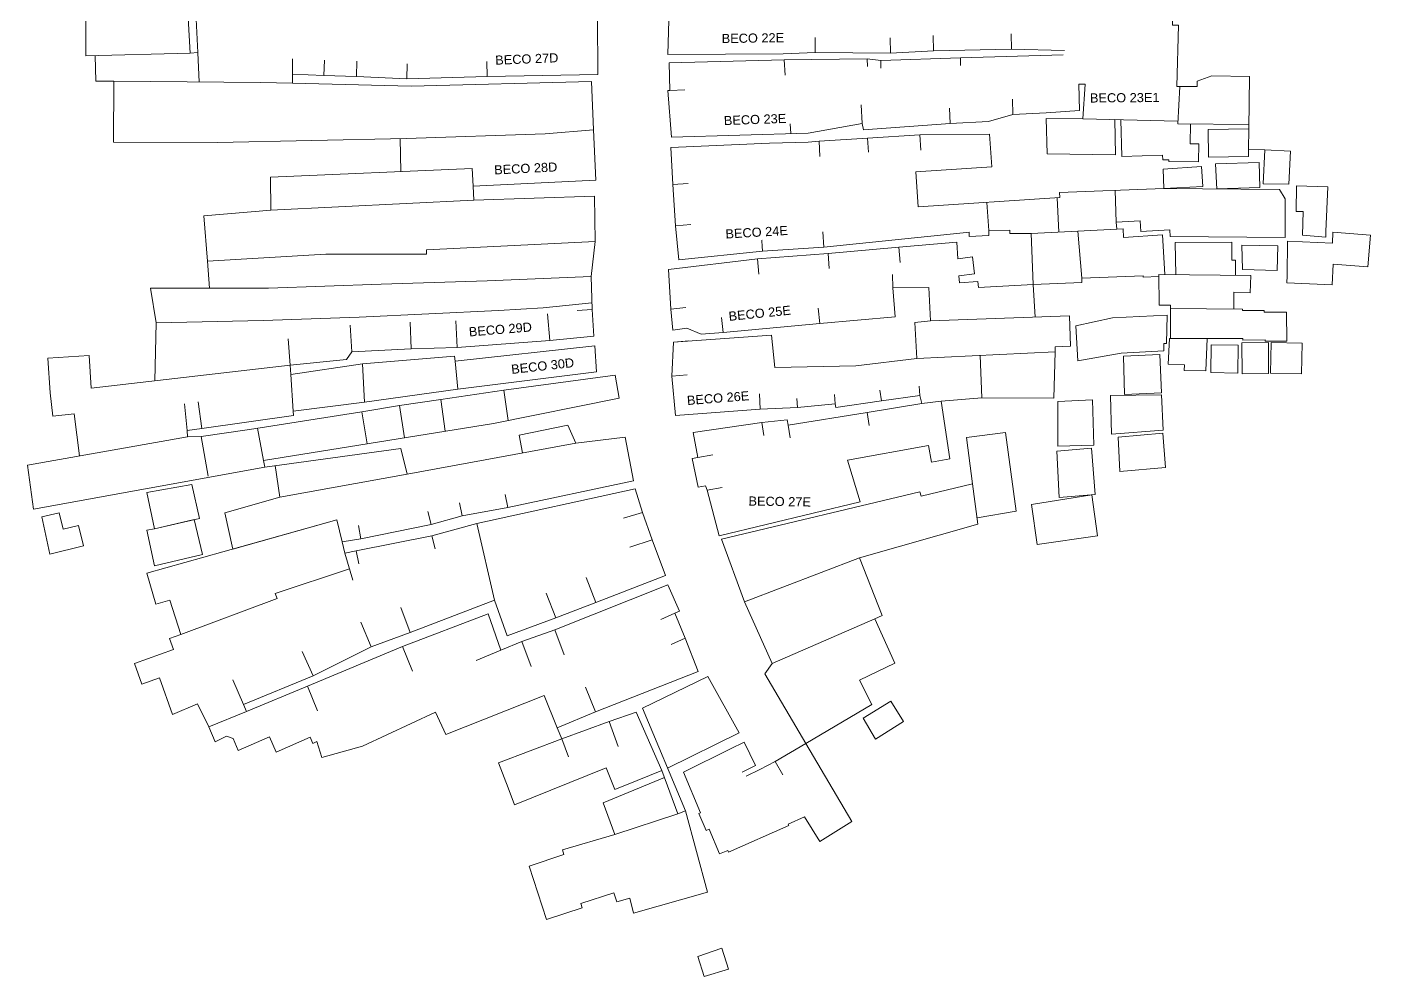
# Model space of a CAD drawing. Extents: x 359101 to 359770, y 7352318 to 7353133.
# Drawn here: x 359197.6 to 359377.7, y 7352318.4 to 7352443.1 of the extents above; entities that cross this region are included whole.
import ezdxf
from ezdxf.enums import TextEntityAlignment as Align

# ---------------------------------------------------------------- set-up
doc = ezdxf.new("R2010")
doc.units = 0
doc.header["$LTSCALE"] = 2.5
doc.set_wipeout_variables(frame=1)
doc.layers.add('AVT-LT-CAD-ETIQUETA NOME DE RUA', color=4, linetype='Continuous', lineweight=0)
doc.layers.add('AVT-LT-URB-DIVISA TERRENO OU AL PREDIAL', color=7, linetype='Continuous', lineweight=13, true_color=0x5c5c5c)
doc.styles.add('CARIMBO', font='arial.ttf', dxfattribs={"height": 2})

msp = doc.modelspace()

# ---------------------------------------------------------------- linework, layer by layer
at = {"layer": 'AVT-LT-URB-DIVISA TERRENO OU AL PREDIAL', "flags": 128}
for points, elevation in [([(359281.66, 7352439.52), (359281.77, 7352444.03), (359281.92, 7352449.92), (359282.05, 7352456.83)], 1.58), ([(359282.14, 7352428.66), (359281.64, 7352434.77), (359281.9, 7352434.78), (359281.82, 7352438.43)], 1.68), ([(359272.19, 7352423.03), (359271.9, 7352429.61), (359271.64, 7352435.95)], 1.69), ([(359281.9, 7352434.78), (359283.9, 7352434.88)], 1.68), ([(359283.09, 7352412.56), (359282.67, 7352417), (359282.32, 7352422.43), (359282.05, 7352427.29)], 1.83), ([(359282.32, 7352422.43), (359284.32, 7352422.56)], 1.71), ([(359271.59, 7352410.38), (359272.12, 7352414.95), (359272.03, 7352420.93)], 1.72), ([(359282.67, 7352417), (359284.67, 7352417.19)], 1.8), ([(359320.41, 7352416.1), (359321.19, 7352416.18), (359321.22, 7352415.63), (359323.79, 7352415.76), (359323.77, 7352416.4), (359326.52, 7352416.44), (359326.53, 7352415.99), (359329.32, 7352416.02), (359329.61, 7352409.32), (359335.99, 7352409.58), (359335.97, 7352410.14), (359344.02, 7352410.47), (359344.02, 7352410.29), (359346.11, 7352410.37)], 1.82), ([(359319.58, 7352414.85), (359319.7, 7352412.7), (359321.63, 7352412.95), (359321.92, 7352410.71), (359319.83, 7352410.44), (359319.95, 7352409.55), (359322.35, 7352409.71), (359322.43, 7352408.93), (359329.61, 7352409.32), (359329.85, 7352405.03)], 1.82), ([(359271.95, 7352402.52), (359271.73, 7352406.04), (359271.59, 7352410.38)], 1.72), ([(359282.3, 7352403.32), (359282.04, 7352406.09), (359281.74, 7352411.29)], 1.83), ([(359282.41, 7352401.73), (359295.25, 7352402.67), (359295.71, 7352398.42), (359306.33, 7352398.64), (359314.33, 7352399.59), (359314.09, 7352404.33), (359316.13, 7352404.52), (359315.91, 7352408.92), (359311.2, 7352408.89), (359311.47, 7352405.05), (359301.6, 7352404.21), (359288.93, 7352403.01), (359286.04, 7352402.79), (359284.15, 7352403.58)], 1.87), ([(359271.73, 7352406.04), (359269.74, 7352405.91)], 1.72), ([(359282.04, 7352406.09), (359284.03, 7352406.28)], 1.83), ([(359316.13, 7352404.52), (359334.36, 7352405.19), (359334.51, 7352401.2), (359332.5, 7352401.12), (359332.47, 7352400.49)], 1.54), ([(359282.3, 7352403.32), (359284.15, 7352403.58)], 1.83), ([(359282.65, 7352392.12), (359282.19, 7352397.29), (359282.41, 7352401.73)], 1.87), ([(359282.41, 7352401.73), (359284.4, 7352401.92)], 1.87), ([(359272.28, 7352397.83), (359272.06, 7352401.27)], 1.84), ([(359317.53, 7352393.99), (359322.85, 7352394.41), (359332.33, 7352394.39), (359332.47, 7352400.49), (359314.33, 7352399.59)], 1.96), ([(359322.65, 7352400), (359322.85, 7352394.41)], 1.96), ([(359282.19, 7352397.29), (359284.18, 7352397.47)], 1.87), ([(359314.75, 7352394.74), (359314.64, 7352395.95)], 1.87), ([(359282.65, 7352392.12), (359293.77, 7352392.95), (359298.69, 7352393.15), (359303.62, 7352393.64), (359303.7, 7352393.15), (359309.68, 7352394.02), (359314.75, 7352394.74), (359315, 7352393.7), (359307.83, 7352392.52), (359297.44, 7352390.86), (359297.32, 7352391.56), (359294, 7352391.18), (359284.99, 7352389.88)], 1.87), ([(359293.77, 7352392.95), (359293.67, 7352394.95)], 1.78), ([(359298.69, 7352393.15), (359298.58, 7352394.36)], 1.62), ([(359303.62, 7352393.64), (359303.51, 7352394.85)], 1.7), ([(359309.68, 7352394.02), (359309.47, 7352395.43)], 1.87), ([(359288.41, 7352376.29), (359306.91, 7352380.77), (359305.23, 7352386.24), (359315.87, 7352388.16), (359316.26, 7352386), (359318.66, 7352386.43), (359317.53, 7352393.99), (359315, 7352393.7)], 1.96), ([(359307.83, 7352392.52), (359308.08, 7352390.81)], 1.51), ([(359294, 7352391.18), (359294.26, 7352389.47)], 1.72), ([(359297.44, 7352390.86), (359297.7, 7352389.16)], 1.87), ([(359277.16, 7352383.52), (359276.06, 7352389.27)], 1.78), ([(359288.41, 7352376.29), (359286.82, 7352382.3), (359286.6, 7352382.87), (359285.63, 7352382.69), (359284.85, 7352386.46), (359285.6, 7352386.6), (359284.99, 7352389.88)], 1.96), ([(359321.66, 7352383.12), (359320.84, 7352389.2), (359325.99, 7352389.89), (359327.39, 7352379.54), (359322.25, 7352378.68)], 1.63), ([(359285.6, 7352386.6), (359287.57, 7352386.96)], 1.96), ([(359281.33, 7352371.1), (359279.61, 7352375.8), (359278.35, 7352379.37), (359277.36, 7352382.47)], 1.71), ([(359286.82, 7352382.3), (359288.79, 7352382.66)], 1.9), ([(359288.71, 7352375.86), (359314.75, 7352382.08), (359314.89, 7352381.5), (359321.66, 7352383.12), (359322.36, 7352377.86), (359306.81, 7352373.42)], 1.63), ([(359278.35, 7352379.37), (359275.82, 7352378.61)], 1.71), ([(359279.61, 7352375.8), (359276.66, 7352374.81)], 1.71), ([(359299.76, 7352349.06), (359294.37, 7352358.19), (359295.36, 7352359.56), (359291.71, 7352367.66), (359288.71, 7352375.86)], 1.63), ([(359308.84, 7352365.43), (359309.79, 7352365.85), (359306.81, 7352373.42), (359291.71, 7352367.66)], 1.34), ([(359285.62, 7352358.5), (359283.91, 7352362.87), (359282.56, 7352366.14), (359283.19, 7352366.42), (359281.66, 7352369.88)], 1.69), ([(359282.56, 7352366.14), (359280.74, 7352365.32)], 1.69), ([(359299.76, 7352349.06), (359308.43, 7352354.16), (359306.79, 7352357.37), (359311.43, 7352359.57), (359308.84, 7352365.43), (359295.36, 7352359.56)], 1.34), ([(359283.91, 7352362.87), (359282.08, 7352362.05)], 1.69), ([(359291.01, 7352350.42), (359286.92, 7352357.82)], 1.43), ([(359291.01, 7352350.42), (359281.63, 7352345.78)], 1.43), ([(359291.66, 7352349.22), (359289.87, 7352348.34)], 1.34), ([(359293.18, 7352346.15), (359291.66, 7352349.22)], 1.53), ([(359299.76, 7352349.06), (359295.74, 7352346.66), (359293.71, 7352345.64)], 1.63), ([(359293.18, 7352346.15), (359291.39, 7352345.26)], 1.53), ([(359293.71, 7352345.64), (359291.92, 7352344.76)], 1.46), ([(359295.74, 7352346.66), (359296.76, 7352344.94)], 1.51)]:
    msp.add_lwpolyline(points, dxfattribs=dict(at, elevation=elevation))
at = {"layer": 'AVT-LT-URB-DIVISA TERRENO OU AL PREDIAL', "ltscale": 3, "flags": 128}
for points in [[(359363.18, 7352422.49), (359363.36, 7352426.84), (359359.99, 7352426.98), (359357.85, 7352427.06), (359357.89, 7352429.77), (359357.98, 7352436.63), (359353.05, 7352436.7), (359351.12, 7352436), (359351.13, 7352435.33), (359348.87, 7352435.31), (359348.47, 7352435.31), (359348.67, 7352443.35), (359347.89, 7352443.37), (359347.89, 7352446.13), (359347.46, 7352446.13), (359347.46, 7352449.49), (359350.87, 7352449.24), (359350.89, 7352449.46), (359376.58, 7352445.09), (359377.69, 7352449.68), (359359.16, 7352452.95), (359359.28, 7352453.76), (359348.37, 7352455.45)], [(359218.97, 7352439.7), (359205.27, 7352439.33), (359205.25, 7352444.25)], [(359228.18, 7352435.83), (359208.95, 7352435.99), (359206.56, 7352436.01), (359206.47, 7352439.36)], [(359208.95, 7352435.99), (359208.88, 7352428), (359222.55, 7352427.95), (359247.3, 7352428.49), (359265.56, 7352429.09), (359271.9, 7352429.61)], [(359348.87, 7352435.31), (359348.58, 7352430.42), (359357.9, 7352430.3)], [(359350.27, 7352430.4), (359350.2, 7352427.8), (359351.36, 7352427.77), (359351.29, 7352425.42), (359347.4, 7352425.45), (359347.4, 7352425.7), (359346.62, 7352425.7)], [(359357.89, 7352429.77), (359352.58, 7352429.65), (359352.61, 7352426.01), (359357.87, 7352426.12), (359357.85, 7352427.06)], [(359359.99, 7352426.98), (359359.81, 7352422.53), (359363.18, 7352422.49)], [(359364.16, 7352422.28), (359364.13, 7352418.91), (359365.04, 7352418.9), (359364.96, 7352415.77), (359368, 7352415.51), (359368.03, 7352416.26)], [(359368.03, 7352416.26), (359368.26, 7352422.12), (359364.16, 7352422.28)], [(359362.92, 7352410.46), (359362.91, 7352409.55), (359368.85, 7352409.26), (359368.98, 7352411.97), (359373.55, 7352411.64), (359373.89, 7352415.77), (359368.94, 7352416.19)], [(359362.92, 7352410.46), (359362.97, 7352415), (359368.87, 7352414.72), (359368.94, 7352416.19)], [(359348.34, 7352410.6), (359348.25, 7352414.83), (359355.68, 7352414.89), (359355.69, 7352412.52), (359356.17, 7352412.5), (359356.15, 7352410.52)], [(359357.07, 7352411.27), (359356.98, 7352414.47), (359361.71, 7352414.37), (359361.64, 7352411.13), (359357.07, 7352411.27)], [(359200.57, 7352395.1), (359200.28, 7352399.66), (359205.69, 7352400.01), (359205.95, 7352395.71)], [(359232.09, 7352398.7), (359205.95, 7352395.71)], [(359200.57, 7352395.1), (359200.92, 7352392.02), (359203.72, 7352392.34), (359204.44, 7352386.82)], [(359218.62, 7352389.33), (359197.6, 7352385.61), (359198.41, 7352379.82), (359228.74, 7352385.34)], [(359230.13, 7352385.53), (359230.75, 7352381.37), (359247.42, 7352384.41)], [(359213.29, 7352381.98), (359214.26, 7352377.25), (359220.18, 7352378.6), (359219.17, 7352383.04), (359213.29, 7352381.98)], [(359230.75, 7352381.37), (359223.53, 7352379.35), (359224.54, 7352374.57), (359238.19, 7352378.42)], [(359199.48, 7352378.79), (359200.54, 7352373.89), (359204.96, 7352375), (359204.29, 7352377.68), (359202.3, 7352377.18), (359201.77, 7352379.31), (359199.48, 7352378.79)], [(359214.26, 7352377.25), (359213.29, 7352377.05), (359214.26, 7352372.35), (359220.59, 7352373.85), (359219.5, 7352378.44), (359214.26, 7352377.25)], [(359238.19, 7352378.42), (359213.29, 7352371.4), (359214.44, 7352367.32), (359216.28, 7352367.88), (359217.75, 7352363.37), (359230.39, 7352368.1), (359230.13, 7352368.74), (359239.87, 7352371.97)], [(359217.75, 7352363.37), (359216.26, 7352362.81), (359216.78, 7352361.37), (359211.66, 7352359.54), (359212.63, 7352356.82), (359214.94, 7352357.65), (359216.66, 7352352.83), (359219.93, 7352354.23), (359221.41, 7352351.21)], [(359221.41, 7352351.21), (359222.22, 7352349.25), (359223.75, 7352350), (359224.6, 7352349.69), (359225.28, 7352348.11), (359229.39, 7352349.9), (359230.26, 7352347.91), (359234.73, 7352349.86), (359235.08, 7352349.06), (359235.6, 7352349.29), (359236.24, 7352347.22), (359241.6, 7352348.7), (359251.16, 7352353.17), (359252.51, 7352350.22), (359265.41, 7352355.36), (359267.13, 7352351.11)], [(359221.41, 7352351.21), (359226.34, 7352353.24)], [(359260.68, 7352343.21), (359261.53, 7352340.98), (359273.54, 7352345.83), (359274.69, 7352342.99), (359277.64, 7352344.18)], [(359281.22, 7352344.56), (359273.15, 7352341.24), (359274.69, 7352337.08), (359282.96, 7352339.82)], [(359274.69, 7352337.08), (359267.85, 7352335.06), (359268, 7352334.46), (359263.46, 7352332.92), (359265.71, 7352325.95), (359270.42, 7352327.46), (359270.23, 7352328.05), (359274.56, 7352329.45), (359274.95, 7352328.24), (359276.68, 7352328.72), (359277.16, 7352326.74), (359286.84, 7352329.52), (359283.96, 7352340.19)], [(359285.59, 7352321.09), (359286.42, 7352318.44), (359289.6, 7352319.43), (359288.75, 7352322.15), (359285.59, 7352321.09)]]:
    msp.add_lwpolyline(points, dxfattribs=at)
at = {"layer": 'AVT-LT-URB-DIVISA TERRENO OU AL PREDIAL', "flags": 128}
for points in [[(359218.68, 7352444.31), (359218.97, 7352439.7), (359219.96, 7352439.77), (359219.74, 7352444.17)], [(359272.41, 7352444.42), (359272.48, 7352436.89), (359257.96, 7352436.61), (359247.39, 7352436.3), (359240.77, 7352436.63), (359236.51, 7352436.77), (359232.4, 7352436.93), (359232.4, 7352435.73), (359247.95, 7352435.34), (359271.64, 7352435.95)], [(359219.96, 7352439.77), (359220.13, 7352435.9)], [(359232.4, 7352436.93), (359232.4, 7352438.93)], [(359236.51, 7352436.77), (359236.58, 7352438.77)], [(359240.77, 7352436.63), (359240.83, 7352438.63)], [(359247.39, 7352436.3), (359247.42, 7352438.3)], [(359257.96, 7352436.61), (359257.9, 7352438.61)], [(359232.4, 7352435.73), (359228.18, 7352435.83)], [(359347.63, 7352406.15), (359347.63, 7352406.58), (359346.12, 7352406.58), (359346.11, 7352410.62), (359358.16, 7352410.5), (359358.09, 7352408.23), (359355.96, 7352408.3), (359355.95, 7352406.09)], [(359266.15, 7352401.95), (359265.84, 7352405.44)], [(359335.21, 7352403.89), (359335.47, 7352399.3), (359341.14, 7352400.28), (359346.77, 7352400.62), (359346.77, 7352401.56), (359347.09, 7352401.56), (359347.2, 7352405.29), (359340, 7352404.94), (359335.21, 7352403.89)], [(359347.63, 7352406.15), (359347.63, 7352402.22), (359357.12, 7352402.23), (359357.12, 7352402), (359360.05, 7352402.03), (359360.05, 7352401.86), (359362.88, 7352401.89), (359362.87, 7352405.68), (359359.92, 7352405.7), (359359.92, 7352405.88), (359357.06, 7352405.9), (359357.06, 7352406.08), (359347.63, 7352406.15)], [(359240.17, 7352400.46), (359239.98, 7352403.95)], [(359247.97, 7352400.87), (359247.82, 7352404.37)], [(359254.01, 7352401.06), (359253.83, 7352404.56)], [(359232.09, 7352398.7), (359231.83, 7352402.19)], [(359271.95, 7352402.52), (359266.15, 7352401.95), (359254.01, 7352401.06), (359247.97, 7352400.87), (359240.17, 7352400.46), (359239.46, 7352399.46), (359232.09, 7352398.7), (359232.18, 7352397.5), (359241.56, 7352398.91), (359253.66, 7352399.89), (359253.76, 7352399.26), (359272.06, 7352401.27)], [(359347.49, 7352402.22), (359347.31, 7352398.87), (359349.46, 7352398.75), (359349.42, 7352398.02), (359352.25, 7352397.99), (359352.44, 7352402.22), (359347.49, 7352402.22)], [(359352.92, 7352397.75), (359352.97, 7352401.39), (359356.51, 7352401.35), (359356.46, 7352397.68), (359352.92, 7352397.75)], [(359360.5, 7352401.68), (359356.99, 7352401.66), (359357.02, 7352397.6), (359360.48, 7352397.62), (359360.5, 7352401.68)], [(359360.83, 7352401.69), (359360.76, 7352397.66), (359364.83, 7352397.59), (359364.91, 7352401.6), (359360.83, 7352401.69)], [(359341.48, 7352399.9), (359341.58, 7352394.87), (359346.43, 7352395.09), (359346.23, 7352400.14), (359341.48, 7352399.9)], [(359272.28, 7352397.83), (359254.09, 7352395.58), (359241.82, 7352393.87), (359232.49, 7352392.66), (359232.53, 7352392.1), (359220.47, 7352390.42), (359218.55, 7352390.16), (359218.62, 7352389.33), (359220.41, 7352389.35), (359226.73, 7352390.28), (359241.49, 7352392.57), (359246.42, 7352393.43), (359251.84, 7352394.23), (359260.15, 7352395.44), (359274.73, 7352397.42), (359275.26, 7352394.4), (359258.78, 7352391.06), (359228.58, 7352386.19), (359228.74, 7352385.34), (359246.6, 7352387.77), (359247.42, 7352384.41), (359269.56, 7352388.47), (359276.06, 7352389.27)], [(359241.56, 7352398.91), (359241.82, 7352393.87)], [(359253.76, 7352399.26), (359254.09, 7352395.58)], [(359232.18, 7352397.5), (359232.49, 7352392.66)], [(359251.84, 7352394.23), (359252.45, 7352390.04)], [(359260.15, 7352395.44), (359260.69, 7352391.45)], [(359332.84, 7352393.96), (359332.83, 7352388.08), (359337.56, 7352388.2), (359337.41, 7352394.15), (359332.84, 7352393.96)], [(359339.74, 7352394.72), (359339.88, 7352389.65), (359346.65, 7352390.17), (359346.45, 7352394.83), (359339.74, 7352394.72)], [(359218.55, 7352390.16), (359218.22, 7352393.65)], [(359220.47, 7352390.42), (359219.99, 7352393.89)], [(359241.49, 7352392.57), (359242.18, 7352388.39)], [(359246.42, 7352393.43), (359247.1, 7352389.18)], [(359268.53, 7352390.82), (359262.15, 7352389.52)], [(359268.53, 7352390.82), (359269.56, 7352388.47)], [(359220.41, 7352389.35), (359221.32, 7352384.14)], [(359227.79, 7352390.45), (359228.58, 7352386.19)], [(359262.15, 7352389.52), (359262.58, 7352387.19)], [(359340.75, 7352389.27), (359340.96, 7352384.75), (359346.96, 7352385.26), (359346.62, 7352389.79), (359340.75, 7352389.27)], [(359333.02, 7352381.36), (359332.73, 7352387.44), (359337.24, 7352387.8), (359337.72, 7352381.74), (359333.02, 7352381.36)], [(359277.16, 7352383.52), (359260.64, 7352380.02), (359254.68, 7352378.92), (359250.57, 7352377.78), (359241.38, 7352375.93), (359238.91, 7352375.54), (359239.28, 7352374.04), (359240.74, 7352374.33), (359250.69, 7352376.29), (359256.6, 7352377.94), (359277.36, 7352382.47)], [(359260.64, 7352380.02), (359260.3, 7352381.73)], [(359329.37, 7352380.41), (359330.11, 7352375.16), (359338.05, 7352376.29), (359337.29, 7352381.69), (359329.37, 7352380.41)], [(359254.68, 7352378.92), (359254.29, 7352380.63)], [(359238.19, 7352378.42), (359238.91, 7352375.54)], [(359250.57, 7352377.78), (359250.16, 7352379.49)], [(359258.9, 7352367.86), (359256.6, 7352377.94)], [(359241.38, 7352375.93), (359241.07, 7352377.66)], [(359250.69, 7352376.29), (359251.1, 7352374.59)], [(359240.74, 7352374.33), (359241.08, 7352372.62)], [(359239.28, 7352374.04), (359240.3, 7352370.49)], [(359281.33, 7352371.1), (359272.2, 7352367.56), (359266.97, 7352365.53), (359260.58, 7352363.16), (359258.9, 7352367.86), (359247.82, 7352363.62), (359242.73, 7352361.75), (359235.1, 7352357.93), (359225.94, 7352354.17), (359226.34, 7352353.24), (359234.35, 7352356.55), (359246.84, 7352361.78), (359258.09, 7352366.06), (359259.72, 7352361.3), (359262.49, 7352362.44), (359266.83, 7352363.96), (359281.66, 7352369.88)], [(359272.2, 7352367.56), (359270.93, 7352370.82)], [(359266.97, 7352365.53), (359265.7, 7352368.79)], [(359247.82, 7352363.62), (359246.59, 7352366.9)], [(359242.73, 7352361.75), (359241.34, 7352364.96)], [(359266.83, 7352363.96), (359268.06, 7352360.68)], [(359246.84, 7352361.78), (359248.14, 7352358.53)], [(359262.49, 7352362.44), (359263.73, 7352359.17)], [(359235.1, 7352357.93), (359233.65, 7352361.12)], [(359259.72, 7352361.3), (359256.48, 7352359.96)], [(359285.62, 7352358.5), (359272.16, 7352353.21), (359267.13, 7352351.11), (359267.73, 7352349.64), (359273.94, 7352351.94), (359277.5, 7352353.16), (359280.88, 7352345.49), (359282.96, 7352339.82), (359283.96, 7352340.19), (359278.35, 7352353.66), (359286.92, 7352357.82)], [(359225.94, 7352354.17), (359224.55, 7352357.39)], [(359234.35, 7352356.55), (359235.68, 7352353.31)], [(359272.16, 7352353.21), (359270.84, 7352356.45)], [(359307.28, 7352352.38), (359310.94, 7352354.62), (359312.59, 7352351.93), (359308.89, 7352349.63), (359307.28, 7352352.38)], [(359273.94, 7352351.94), (359275.15, 7352348.65)], [(359267.73, 7352349.64), (359259.43, 7352346.48), (359260.68, 7352343.21)], [(359267.73, 7352349.64), (359268.63, 7352347.28)], [(359280.88, 7352345.49), (359277.64, 7352344.18)]]:
    msp.add_lwpolyline(points, dxfattribs=at)
at = {"layer": 'AVT-LT-URB-DIVISA TERRENO OU AL PREDIAL', "ltscale": 3, "flags": 128}
for points, elevation in [([(359300.98, 7352439.76), (359300.97, 7352441.76)], 1.58), ([(359310.9, 7352439.69), (359310.84, 7352441.69)], 1.4), ([(359316.52, 7352440), (359316.46, 7352441.99)], 1.43), ([(359326.78, 7352440.22), (359326.72, 7352442.22)], 1.58), ([(359333.7, 7352440.05), (359326.78, 7352440.22), (359316.52, 7352440), (359310.9, 7352439.69), (359300.98, 7352439.76), (359296.78, 7352439.6), (359281.66, 7352439.52)], 1.58), ([(359281.82, 7352438.43), (359296.93, 7352438.81), (359307.82, 7352438.93), (359309.6, 7352438.74), (359320.06, 7352439.09), (359333.53, 7352439.46)], 1.58), ([(359296.93, 7352438.81), (359297.05, 7352436.82)], 1.58), ([(359307.82, 7352438.93), (359307.85, 7352437.93)], 1.58), ([(359309.6, 7352438.74), (359309.63, 7352437.74)], 1.37), ([(359320.06, 7352439.09), (359320.08, 7352438.09)], 1.46), ([(359331.3, 7352431.87), (359335.68, 7352432.15), (359335.61, 7352435.61), (359336.42, 7352435.62), (359336.14, 7352431.07), (359331.32, 7352431.09)], 1.6), ([(359307.17, 7352430.46), (359307.03, 7352432.92)], 1.81), ([(359318.73, 7352430.46), (359318.61, 7352432.46)], 1.63), ([(359326.94, 7352431.64), (359326.88, 7352433.64)], 1.81), ([(359326.94, 7352431.64), (359323.75, 7352430.71), (359318.73, 7352430.46), (359307.32, 7352429.6), (359307.17, 7352430.46), (359300.06, 7352429.18), (359282.14, 7352428.66)], 1.81), ([(359297.71, 7352430.39), (359297.79, 7352429.12)], 1.84), ([(359331.3, 7352431.87), (359326.94, 7352431.64)], 1.6), ([(359340.4, 7352426.34), (359331.43, 7352426.49), (359331.32, 7352431.09)], 1.6), ([(359336.14, 7352431.07), (359348.6, 7352430.74)], 1.6), ([(359340.4, 7352426.34), (359340.31, 7352430.96), (359341.09, 7352430.94), (359341.22, 7352426.1)], 1.6), ([(359246.62, 7352424.15), (359246.53, 7352428.47)], 1.69), ([(359282.05, 7352427.29), (359294.99, 7352427.86), (359300.08, 7352428.02), (359301.53, 7352428.14), (359307.86, 7352428.51), (359314.71, 7352428.97), (359323.88, 7352429.05), (359324.16, 7352424.76)], 1.69), ([(359307.86, 7352428.51), (359307.97, 7352426.7)], 1.69), ([(359314.71, 7352428.97), (359314.85, 7352426.97)], 1.67), ([(359301.53, 7352428.14), (359301.62, 7352426.14)], 1.69), ([(359324.16, 7352424.76), (359314.21, 7352424.1), (359314.51, 7352419.51), (359333.12, 7352420.73), (359333.07, 7352421.39), (359346.76, 7352421.91), (359346.66, 7352424.47)], 1.6), ([(359346.62, 7352425.7), (359346.59, 7352426.3), (359341.22, 7352426.1)], 1.6), ([(359346.66, 7352424.47), (359351.68, 7352424.82), (359351.86, 7352422.18), (359346.76, 7352421.91)], 1.6), ([(359353.71, 7352421.85), (359353.55, 7352425.14), (359359.27, 7352425.33), (359359.37, 7352422.06), (359353.71, 7352421.87)], 1.82), ([(359256.09, 7352422.23), (359255.97, 7352424.55), (359229.52, 7352423.42), (359229.53, 7352419.07), (359256.18, 7352420.37)], 1.69), ([(359272.19, 7352423.03), (359256.09, 7352422.23), (359256.18, 7352420.37), (359272.03, 7352420.93)], 1.69), ([(359340.51, 7352417.49), (359340.36, 7352421.67)], 1.82), ([(359340.57, 7352416.56), (359340.51, 7352417.49), (359343.65, 7352417.66), (359343.73, 7352416.26), (359347.53, 7352416.47), (359347.58, 7352415.6), (359362.67, 7352415.5), (359362.7, 7352420.54), (359361.93, 7352421.77), (359346.76, 7352421.91)], 1.82), ([(359323.77, 7352416.4), (359323.52, 7352420.1)], 1.82), ([(359332.76, 7352420.71), (359332.97, 7352416.2)], 1.6), ([(359229.53, 7352419.07), (359220.75, 7352418.34), (359221.22, 7352412.36)], 1.69), ([(359320.41, 7352416.1), (359302.14, 7352414.22), (359294.09, 7352413.71), (359283.09, 7352412.56)], 1.82), ([(359293.94, 7352415.7), (359294.09, 7352413.71)], 1.77), ([(359301.99, 7352416.22), (359302.14, 7352414.22)], 1.7), ([(359329.32, 7352416.02), (359335.48, 7352416.32), (359335.97, 7352410.14)], 1.82), ([(359335.48, 7352416.32), (359341.41, 7352416.6), (359341.46, 7352415.5), (359346.58, 7352415.82), (359346.9, 7352410.62)], 1.82), ([(359221.5, 7352408.84), (359221.22, 7352412.36), (359236.76, 7352413.28), (359250, 7352413.28), (359250, 7352413.87), (359272.12, 7352414.95)], 1.72), ([(359281.74, 7352411.29), (359293.43, 7352412.66), (359302.68, 7352413.39), (359311.98, 7352414.21), (359319.58, 7352414.85)], 1.82), ([(359311.98, 7352414.21), (359312.13, 7352412.22)], 1.82), ([(359293.43, 7352412.66), (359293.58, 7352410.66)], 1.74), ([(359302.68, 7352413.39), (359302.83, 7352411.4)], 1.61), ([(359271.7, 7352406.89), (359265.27, 7352406.25), (359259.41, 7352405.88), (359241.16, 7352405.02), (359228.55, 7352404.6), (359214.51, 7352404.29), (359213.76, 7352408.82), (359229.23, 7352408.85), (359244.05, 7352409.34), (359257.92, 7352409.8), (359271.59, 7352410.38)], 1.72), ([(359311.2, 7352408.89), (359311.14, 7352410.62)], 1.76), ([(359288.93, 7352403.01), (359288.71, 7352405)], 1.8), ([(359301.6, 7352404.21), (359301.38, 7352406.2)], 1.79), ([(359214.51, 7352404.29), (359214.33, 7352396.67)], 1.72), ([(359289.87, 7352348.34), (359283.7, 7352345.28), (359285.94, 7352339.95), (359285.72, 7352339.86), (359286.67, 7352337.61), (359287.08, 7352337.78), (359288.45, 7352334.54), (359289.54, 7352335), (359289.63, 7352334.77), (359297.54, 7352338.26), (359297.45, 7352338.46), (359299.58, 7352339.43), (359301.6, 7352336.18), (359305.81, 7352338.8), (359299.76, 7352349.06)], 1.34)]:
    msp.add_lwpolyline(points, dxfattribs=dict(at, elevation=elevation))

# ---------------------------------------------------------------- next in the draw order: wipeouts: each hides what was drawn before it
at = {"linetype": 'Continuous', "ltscale": 4}
for points in [[(359288.44, 7352440.56), (359297.27, 7352440.69), (359297.23, 7352442.78), (359288.41, 7352442.64)], [(359258.75, 7352437.71), (359267.66, 7352438.06), (359267.58, 7352440.15), (359258.66, 7352439.79)], [(359336.77, 7352432.76), (359346.31, 7352432.84), (359346.29, 7352434.92), (359336.75, 7352434.85)], [(359288.74, 7352429.78), (359297.56, 7352430.1), (359297.49, 7352432.18), (359288.66, 7352431.86)], [(359258.62, 7352423.29), (359267.53, 7352423.74), (359267.42, 7352425.82), (359258.51, 7352425.37)], [(359288.98, 7352414.88), (359297.79, 7352415.4), (359297.67, 7352417.48), (359288.86, 7352416.96)], [(359289.44, 7352404.06), (359298.22, 7352404.95), (359298.01, 7352407.02), (359289.23, 7352406.13)], [(359255.33, 7352402.03), (359264.22, 7352402.75), (359264.05, 7352404.83), (359255.16, 7352404.1)], [(359260.92, 7352397.09), (359269.78, 7352398.08), (359269.55, 7352400.15), (359260.69, 7352399.16)], [(359283.95, 7352393.01), (359292.75, 7352393.71), (359292.59, 7352395.79), (359283.79, 7352395.09)], [(359291.93, 7352379.85), (359300.75, 7352379.71), (359300.78, 7352381.79), (359291.96, 7352381.93)]]:
    msp.add_wipeout(points, dxfattribs=at).dxf.layer = 'AVT-LT-CAD-ETIQUETA NOME DE RUA'

# ---------------------------------------------------------------- next in the draw order: texts
at = {"layer": 'AVT-LT-CAD-ETIQUETA NOME DE RUA', "linetype": 'Continuous', "ltscale": 4, "style": 'CARIMBO'}
msp.add_text('BECO 25E', height=1.2, rotation=5.8136, dxfattribs=at).set_placement((359293.71, 7352405.54), align=Align.MIDDLE_CENTER)

# ---------------------------------------------------------------- next in the draw order: wipeouts: each hides what was drawn before it
at = {"linetype": 'Continuous', "ltscale": 4}
for points in [[(359288.44, 7352440.56), (359297.27, 7352440.69), (359297.23, 7352442.78), (359288.41, 7352442.64)], [(359258.75, 7352437.71), (359267.66, 7352438.06), (359267.58, 7352440.15), (359258.66, 7352439.79)], [(359336.77, 7352432.76), (359346.31, 7352432.84), (359346.29, 7352434.92), (359336.75, 7352434.85)], [(359288.74, 7352429.78), (359297.56, 7352430.1), (359297.49, 7352432.18), (359288.66, 7352431.86)], [(359258.62, 7352423.29), (359267.53, 7352423.74), (359267.42, 7352425.82), (359258.51, 7352425.37)], [(359288.98, 7352414.88), (359297.79, 7352415.4), (359297.67, 7352417.48), (359288.86, 7352416.96)], [(359255.33, 7352402.03), (359264.22, 7352402.75), (359264.05, 7352404.83), (359255.16, 7352404.1)], [(359260.92, 7352397.09), (359269.78, 7352398.08), (359269.55, 7352400.15), (359260.69, 7352399.16)], [(359283.95, 7352393.01), (359292.75, 7352393.71), (359292.59, 7352395.79), (359283.79, 7352395.09)], [(359291.93, 7352379.85), (359300.75, 7352379.71), (359300.78, 7352381.79), (359291.96, 7352381.93)]]:
    msp.add_wipeout(points, dxfattribs=at).dxf.layer = 'AVT-LT-CAD-ETIQUETA NOME DE RUA'

# ---------------------------------------------------------------- next in the draw order: texts
at = {"layer": 'AVT-LT-CAD-ETIQUETA NOME DE RUA', "linetype": 'Continuous', "ltscale": 4, "style": 'CARIMBO'}
for s, rotation, p in [('BECO 22E', 0.8615, (359292.82, 7352441.67)), ('BECO 27D', 2.2852, (359263.14, 7352438.93)), ('BECO 23E1', 0.4516, (359341.62, 7352433.84)), ('BECO 23E', 2.0856, (359293.1, 7352430.98)), ('BECO 28D', 2.8853, (359263, 7352424.56)), ('BECO 24E', 3.389, (359293.31, 7352416.18)), ('BECO 29D', 4.6709, (359259.67, 7352403.42)), ('BECO 30D', 6.3629, (359265.22, 7352398.62)), ('BECO 26E', 4.5365, (359288.25, 7352394.4)), ('BECO 27E', 359.0886, (359296.34, 7352380.82))]:
    msp.add_text(s, height=1.2, rotation=rotation, dxfattribs=at).set_placement(p, align=Align.MIDDLE_CENTER)

doc.saveas('drawing.dxf')
